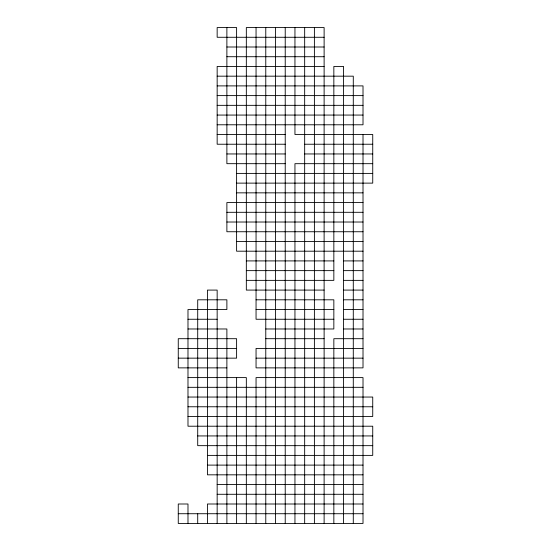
<?xml version="1.0" encoding="UTF-8"?>
<svg xmlns="http://www.w3.org/2000/svg" width="551" height="551" viewBox="0 0 551 551"><rect width="100%" height="100%" fill="white"/><g stroke="black" fill="none" stroke-linecap="round" stroke-linejoin="round"><path stroke-width="0.83" d="M324.119 37.275L217.156 37.275L217.156 27.55L236.606 27.55L236.606 251.194L363.013 251.194M226.881 47L324.119 47M226.881 56.719L324.119 56.719M324.119 66.444L217.156 66.444L217.156 144.231L285.225 144.231M217.156 76.169L353.287 76.169L353.287 523.45M217.156 85.894L363.013 85.894L363.013 124.788L217.156 124.788M217.156 95.612L363.013 95.612M217.156 105.337L363.013 105.337M217.156 115.063L363.013 115.063M217.156 134.506L285.225 134.506M304.669 144.231L372.738 144.231M226.881 153.956L285.225 153.956M304.669 153.956L372.738 153.956M285.225 163.681L226.881 163.681L226.881 27.55M372.738 163.681L294.95 163.681L294.95 523.45M236.606 173.4L372.738 173.4M236.606 183.125L372.738 183.125L372.738 134.506L294.95 134.506L294.95 27.55M236.606 192.85L363.013 192.85M363.013 202.575L226.881 202.575L226.881 231.744L363.013 231.744M226.881 212.3L363.013 212.3M226.881 222.019L363.013 222.019M236.606 241.469L363.013 241.469M246.331 260.912L333.844 260.912M343.562 260.912L363.013 260.912M246.331 270.637L333.844 270.637M343.562 270.637L363.013 270.637M246.331 280.363L333.844 280.363L333.844 66.444L343.562 66.444L343.562 523.45M343.562 280.363L363.013 280.363M324.119 290.088L246.331 290.088L246.331 27.55L324.119 27.55L324.119 523.45M343.562 290.088L363.013 290.088M256.05 299.806L333.844 299.806L333.844 328.981L265.775 328.981M343.562 299.806L363.013 299.806M256.05 309.531L333.844 309.531M343.562 309.531L363.013 309.531M187.987 319.256L217.156 319.256M333.844 319.256L256.05 319.256L256.05 27.55M343.562 319.256L363.013 319.256M187.987 328.981L226.881 328.981L226.881 523.45M343.562 328.981L363.013 328.981M265.775 338.7L324.119 338.7M363.013 338.7L333.844 338.7L333.844 523.45M178.262 348.425L236.606 348.425M363.013 348.425L256.05 348.425L256.05 367.875L363.013 367.875L363.013 134.506M178.262 358.15L236.606 358.15L236.606 338.7L178.262 338.7L178.262 367.875L226.881 367.875M256.05 358.15L363.013 358.15M187.987 377.6L246.331 377.6L246.331 523.45M187.987 387.319L363.013 387.319M187.987 397.044L372.738 397.044L372.738 416.494L187.987 416.494M187.987 406.769L372.738 406.769M197.713 435.937L372.738 435.937M372.738 445.663L197.713 445.663L197.713 299.806L226.881 299.806L226.881 309.531L187.987 309.531L187.987 426.212L372.738 426.212L372.738 455.388L207.438 455.388M207.438 465.106L363.013 465.106M363.013 474.831L207.438 474.831L207.438 290.088L217.156 290.088L217.156 523.45M217.156 484.556L363.013 484.556M217.156 494.281L363.013 494.281M363.013 504L207.438 504L207.438 523.45M178.262 513.725L363.013 513.725M314.394 27.55L314.394 523.45M304.669 27.55L304.669 523.45M285.225 27.55L285.225 523.45M275.5 27.55L275.5 523.45M265.775 27.55L265.775 523.45M256.05 523.45L256.05 377.6L363.013 377.6L363.013 523.45L178.262 523.45L178.262 504L187.987 504L187.987 523.45M236.606 377.6L236.606 523.45M197.713 513.725L197.713 523.45"/></g></svg>
